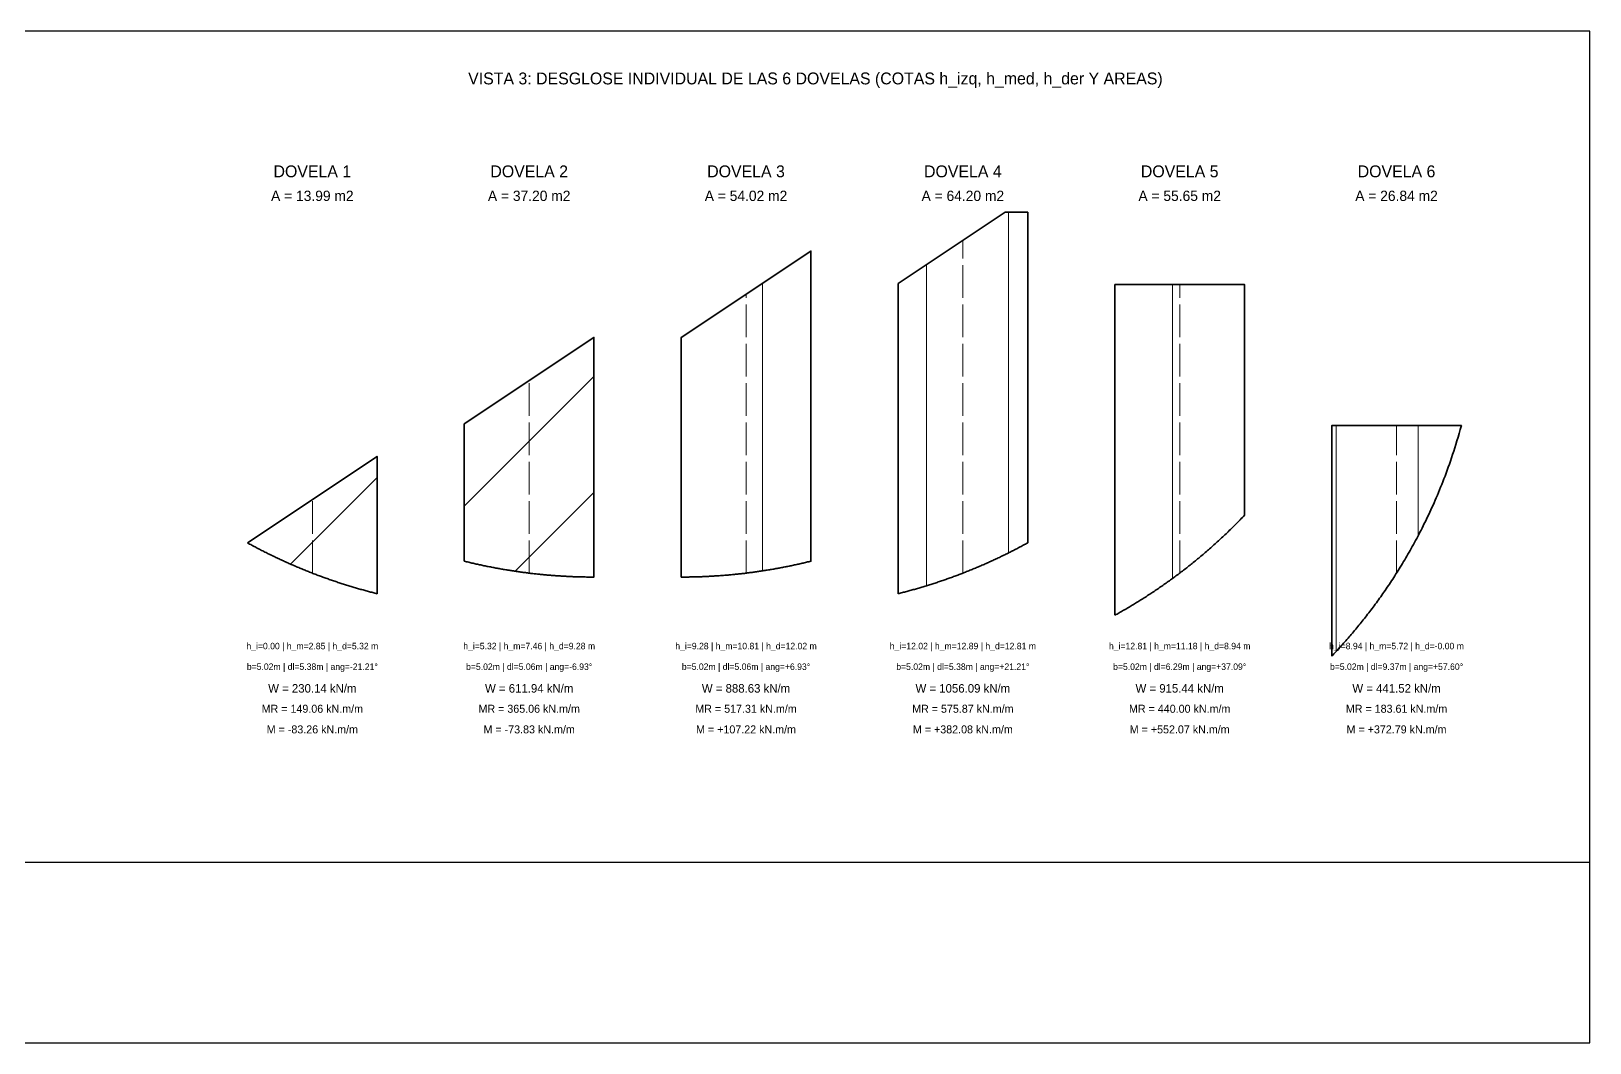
# Model space of a CAD drawing. Header units: metres. Extents: x -8 to 140, y -14 to 25.
# Drawn here: x 79.6 to 140, y -14.2 to 25 of the extents above; entities that cross this region are included whole.
import ezdxf
from ezdxf.enums import TextEntityAlignment as Align

# ---------------------------------------------------------------- set-up
doc = ezdxf.new("R2010")
doc.units = ezdxf.units.M
doc.linetypes.add('DASHDOT', pattern=[3.556, 2.54, -0.508, 0, -0.508])
doc.linetypes.add('DASHED', pattern=[1.524, 1.27, -0.254])
for name, color, linetype, lineweight in [('02_CIRCULO_FALLA', 1, 'Continuous', 40), ('03_DOVELAS_POLIGONOS', 3, 'Continuous', 35), ('04_HATCH_PASIVA', 4, 'Continuous', 15), ('05_HATCH_ACTIVA', 30, 'Continuous', 15), ('07_EJE_VERTICAL_O', 4, 'DASHDOT', 35), ('08_EJES_PROYECCION_A', 6, 'DASHED', 18), ('09_COTAS_GEOMETRICAS', 7, 'Continuous', 20), ('10_TEXTOS_AREAS', 2, 'Continuous', 25), ('11_TABLA_Y_MEMBRETE', 7, 'Continuous', 25)]:
    doc.layers.add(name, color=color, linetype=linetype, lineweight=lineweight)

msp = doc.modelspace()

# ---------------------------------------------------------------- hatches: boundary and pattern name
at = {"layer": '04_HATCH_PASIVA'}
h = msp.add_hatch(dxfattribs=at)
h.set_pattern_fill('ANSI31')
h.paths.add_polyline_path([(96.4, 4.463), (96.442, 4.453), (96.484, 4.442), (96.527, 4.432), (96.569, 4.422), (96.611, 4.412), (96.653, 4.402), (96.695, 4.392), (96.738, 4.382), (96.78, 4.373), (96.822, 4.363), (96.864, 4.353), (96.907, 4.344), (96.949, 4.335), (96.991, 4.325), (97.033, 4.316), (97.075, 4.307), (97.118, 4.298), (97.16, 4.289), (97.202, 4.281), (97.244, 4.272), (97.286, 4.263), (97.329, 4.255), (97.371, 4.246), (97.413, 4.238), (97.455, 4.23), (97.498, 4.222), (97.54, 4.213), (97.582, 4.205), (97.624, 4.198), (97.666, 4.19), (97.709, 4.182), (97.751, 4.174), (97.793, 4.167), (97.835, 4.16), (97.877, 4.152), (97.92, 4.145), (97.962, 4.138), (98.004, 4.131), (98.046, 4.124), (98.089, 4.117), (98.131, 4.11), (98.173, 4.103), (98.215, 4.097), (98.257, 4.09), (98.3, 4.084), (98.342, 4.077), (98.384, 4.071), (98.426, 4.065), (98.468, 4.059), (98.511, 4.053), (98.553, 4.047), (98.595, 4.041), (98.637, 4.035), (98.679, 4.03), (98.722, 4.024), (98.764, 4.019), (98.806, 4.013), (98.848, 4.008), (98.891, 4.003), (98.933, 3.997), (98.975, 3.992), (99.017, 3.987), (99.059, 3.983), (99.102, 3.978), (99.144, 3.973), (99.186, 3.968), (99.228, 3.964), (99.27, 3.96), (99.313, 3.955), (99.355, 3.951), (99.397, 3.947), (99.439, 3.943), (99.482, 3.939), (99.524, 3.935), (99.566, 3.931), (99.608, 3.927), (99.65, 3.924), (99.693, 3.92), (99.735, 3.916), (99.777, 3.913), (99.819, 3.91), (99.861, 3.907), (99.904, 3.903), (99.946, 3.9), (99.988, 3.897), (100.03, 3.895), (100.073, 3.892), (100.115, 3.889), (100.157, 3.886), (100.199, 3.884), (100.241, 3.881), (100.284, 3.879), (100.326, 3.877), (100.368, 3.875), (100.41, 3.873), (100.452, 3.871), (100.495, 3.869), (100.537, 3.867), (100.579, 3.865), (100.621, 3.863), (100.664, 3.862), (100.706, 3.86), (100.748, 3.859), (100.79, 3.858), (100.832, 3.856), (100.875, 3.855), (100.917, 3.854), (100.959, 3.853), (101.001, 3.852), (101.043, 3.851), (101.086, 3.851), (101.128, 3.85), (101.17, 3.849), (101.212, 3.849), (101.254, 3.849), (101.297, 3.848), (101.339, 3.848), (101.381, 3.848), (101.423, 3.848), (101.423, 13.131), (96.4, 9.783)])
h = msp.add_hatch(dxfattribs=at)
h.set_pattern_fill('ANSI31')
h.paths.add_polyline_path([(88, 5.174), (88.042, 5.151), (88.084, 5.127), (88.127, 5.105), (88.169, 5.082), (88.211, 5.059), (88.253, 5.036), (88.295, 5.014), (88.338, 4.992), (88.38, 4.969), (88.422, 4.947), (88.464, 4.925), (88.507, 4.904), (88.549, 4.882), (88.591, 4.86), (88.633, 4.839), (88.675, 4.817), (88.718, 4.796), (88.76, 4.775), (88.802, 4.754), (88.844, 4.733), (88.886, 4.712), (88.929, 4.692), (88.971, 4.671), (89.013, 4.651), (89.055, 4.631), (89.098, 4.61), (89.14, 4.59), (89.182, 4.57), (89.224, 4.551), (89.266, 4.531), (89.309, 4.511), (89.351, 4.492), (89.393, 4.473), (89.435, 4.453), (89.477, 4.434), (89.52, 4.415), (89.562, 4.396), (89.604, 4.377), (89.646, 4.359), (89.689, 4.34), (89.731, 4.322), (89.773, 4.303), (89.815, 4.285), (89.857, 4.267), (89.9, 4.249), (89.942, 4.231), (89.984, 4.213), (90.026, 4.196), (90.068, 4.178), (90.111, 4.161), (90.153, 4.143), (90.195, 4.126), (90.237, 4.109), (90.279, 4.092), (90.322, 4.075), (90.364, 4.058), (90.406, 4.041), (90.448, 4.025), (90.491, 4.008), (90.533, 3.992), (90.575, 3.976), (90.617, 3.959), (90.659, 3.943), (90.702, 3.927), (90.744, 3.911), (90.786, 3.896), (90.828, 3.88), (90.87, 3.864), (90.913, 3.849), (90.955, 3.834), (90.997, 3.818), (91.039, 3.803), (91.082, 3.788), (91.124, 3.773), (91.166, 3.758), (91.208, 3.744), (91.25, 3.729), (91.293, 3.714), (91.335, 3.7), (91.377, 3.686), (91.419, 3.671), (91.461, 3.657), (91.504, 3.643), (91.546, 3.629), (91.588, 3.616), (91.63, 3.602), (91.673, 3.588), (91.715, 3.575), (91.757, 3.561), (91.799, 3.548), (91.841, 3.535), (91.884, 3.522), (91.926, 3.508), (91.968, 3.496), (92.01, 3.483), (92.052, 3.47), (92.095, 3.457), (92.137, 3.445), (92.179, 3.432), (92.221, 3.42), (92.264, 3.408), (92.306, 3.395), (92.348, 3.383), (92.39, 3.371), (92.432, 3.36), (92.475, 3.348), (92.517, 3.336), (92.559, 3.325), (92.601, 3.313), (92.643, 3.302), (92.686, 3.29), (92.728, 3.279), (92.77, 3.268), (92.812, 3.257), (92.854, 3.246), (92.897, 3.235), (92.939, 3.225), (92.981, 3.214), (93.023, 3.203), (93.023, 8.523), (88, 5.174)])
at = {"layer": '05_HATCH_ACTIVA'}
h = msp.add_hatch(dxfattribs=at)
h.set_pattern_fill('ANSI31', angle=45)
h.paths.add_polyline_path([(113.2, 3.203), (113.242, 3.214), (113.284, 3.225), (113.327, 3.235), (113.369, 3.246), (113.411, 3.257), (113.453, 3.268), (113.495, 3.279), (113.538, 3.29), (113.58, 3.302), (113.622, 3.313), (113.664, 3.325), (113.707, 3.336), (113.749, 3.348), (113.791, 3.36), (113.833, 3.371), (113.875, 3.383), (113.918, 3.395), (113.96, 3.408), (114.002, 3.42), (114.044, 3.432), (114.086, 3.445), (114.129, 3.457), (114.171, 3.47), (114.213, 3.483), (114.255, 3.496), (114.298, 3.508), (114.34, 3.522), (114.382, 3.535), (114.424, 3.548), (114.466, 3.561), (114.509, 3.575), (114.551, 3.588), (114.593, 3.602), (114.635, 3.616), (114.677, 3.629), (114.72, 3.643), (114.762, 3.657), (114.804, 3.671), (114.846, 3.686), (114.889, 3.7), (114.931, 3.714), (114.973, 3.729), (115.015, 3.744), (115.057, 3.758), (115.1, 3.773), (115.142, 3.788), (115.184, 3.803), (115.226, 3.818), (115.268, 3.834), (115.311, 3.849), (115.353, 3.864), (115.395, 3.88), (115.437, 3.896), (115.479, 3.911), (115.522, 3.927), (115.564, 3.943), (115.606, 3.959), (115.648, 3.976), (115.691, 3.992), (115.733, 4.008), (115.775, 4.025), (115.817, 4.041), (115.859, 4.058), (115.902, 4.075), (115.944, 4.092), (115.986, 4.109), (116.028, 4.126), (116.07, 4.143), (116.113, 4.161), (116.155, 4.178), (116.197, 4.196), (116.239, 4.213), (116.282, 4.231), (116.324, 4.249), (116.366, 4.267), (116.408, 4.285), (116.45, 4.303), (116.493, 4.322), (116.535, 4.34), (116.577, 4.359), (116.619, 4.377), (116.661, 4.396), (116.704, 4.415), (116.746, 4.434), (116.788, 4.453), (116.83, 4.473), (116.873, 4.492), (116.915, 4.511), (116.957, 4.531), (116.999, 4.551), (117.041, 4.57), (117.084, 4.59), (117.126, 4.61), (117.168, 4.631), (117.21, 4.651), (117.252, 4.671), (117.295, 4.692), (117.337, 4.712), (117.379, 4.733), (117.421, 4.754), (117.464, 4.775), (117.506, 4.796), (117.548, 4.817), (117.59, 4.839), (117.632, 4.86), (117.675, 4.882), (117.717, 4.904), (117.759, 4.925), (117.801, 4.947), (117.843, 4.969), (117.886, 4.992), (117.928, 5.014), (117.97, 5.036), (118.012, 5.059), (118.054, 5.082), (118.097, 5.105), (118.139, 5.127), (118.181, 5.151), (118.223, 5.174), (118.223, 17.984), (117.345, 17.984), (113.2, 15.22)])
h = msp.add_hatch(dxfattribs=at)
h.set_pattern_fill('ANSI31', angle=45)
h.paths.add_polyline_path([(104.8, 3.848), (104.842, 3.848), (104.884, 3.848), (104.927, 3.848), (104.969, 3.849), (105.011, 3.849), (105.053, 3.849), (105.095, 3.85), (105.138, 3.851), (105.18, 3.851), (105.222, 3.852), (105.264, 3.853), (105.307, 3.854), (105.349, 3.855), (105.391, 3.856), (105.433, 3.858), (105.475, 3.859), (105.518, 3.86), (105.56, 3.862), (105.602, 3.863), (105.644, 3.865), (105.686, 3.867), (105.729, 3.869), (105.771, 3.871), (105.813, 3.873), (105.855, 3.875), (105.898, 3.877), (105.94, 3.879), (105.982, 3.881), (106.024, 3.884), (106.066, 3.886), (106.109, 3.889), (106.151, 3.892), (106.193, 3.895), (106.235, 3.897), (106.277, 3.9), (106.32, 3.903), (106.362, 3.907), (106.404, 3.91), (106.446, 3.913), (106.489, 3.916), (106.531, 3.92), (106.573, 3.924), (106.615, 3.927), (106.657, 3.931), (106.7, 3.935), (106.742, 3.939), (106.784, 3.943), (106.826, 3.947), (106.868, 3.951), (106.911, 3.955), (106.953, 3.96), (106.995, 3.964), (107.037, 3.968), (107.079, 3.973), (107.122, 3.978), (107.164, 3.983), (107.206, 3.987), (107.248, 3.992), (107.291, 3.997), (107.333, 4.003), (107.375, 4.008), (107.417, 4.013), (107.459, 4.019), (107.502, 4.024), (107.544, 4.03), (107.586, 4.035), (107.628, 4.041), (107.67, 4.047), (107.713, 4.053), (107.755, 4.059), (107.797, 4.065), (107.839, 4.071), (107.882, 4.077), (107.924, 4.084), (107.966, 4.09), (108.008, 4.097), (108.05, 4.103), (108.093, 4.11), (108.135, 4.117), (108.177, 4.124), (108.219, 4.131), (108.261, 4.138), (108.304, 4.145), (108.346, 4.152), (108.388, 4.16), (108.43, 4.167), (108.473, 4.174), (108.515, 4.182), (108.557, 4.19), (108.599, 4.198), (108.641, 4.205), (108.684, 4.213), (108.726, 4.222), (108.768, 4.23), (108.81, 4.238), (108.852, 4.246), (108.895, 4.255), (108.937, 4.263), (108.979, 4.272), (109.021, 4.281), (109.064, 4.289), (109.106, 4.298), (109.148, 4.307), (109.19, 4.316), (109.232, 4.325), (109.275, 4.335), (109.317, 4.344), (109.359, 4.353), (109.401, 4.363), (109.443, 4.373), (109.486, 4.382), (109.528, 4.392), (109.57, 4.402), (109.612, 4.412), (109.654, 4.422), (109.697, 4.432), (109.739, 4.442), (109.781, 4.453), (109.823, 4.463), (109.823, 16.48), (104.8, 13.131)])
h = msp.add_hatch(dxfattribs=at)
h.set_pattern_fill('ANSI31', angle=45)
h.paths.add_polyline_path([(121.6, 2.369), (121.642, 2.393), (121.684, 2.416), (121.727, 2.44), (121.769, 2.463), (121.811, 2.487), (121.853, 2.511), (121.895, 2.535), (121.938, 2.56), (121.98, 2.584), (122.022, 2.608), (122.064, 2.633), (122.107, 2.658), (122.149, 2.683), (122.191, 2.708), (122.233, 2.733), (122.275, 2.758), (122.318, 2.784), (122.36, 2.809), (122.402, 2.835), (122.444, 2.861), (122.486, 2.887), (122.529, 2.913), (122.571, 2.939), (122.613, 2.966), (122.655, 2.992), (122.698, 3.019), (122.74, 3.046), (122.782, 3.073), (122.824, 3.1), (122.866, 3.127), (122.909, 3.155), (122.951, 3.182), (122.993, 3.21), (123.035, 3.238), (123.077, 3.266), (123.12, 3.294), (123.162, 3.322), (123.204, 3.351), (123.246, 3.379), (123.289, 3.408), (123.331, 3.437), (123.373, 3.466), (123.415, 3.495), (123.457, 3.525), (123.5, 3.554), (123.542, 3.584), (123.584, 3.614), (123.626, 3.644), (123.668, 3.674), (123.711, 3.704), (123.753, 3.734), (123.795, 3.765), (123.837, 3.796), (123.879, 3.827), (123.922, 3.858), (123.964, 3.889), (124.006, 3.921), (124.048, 3.952), (124.091, 3.984), (124.133, 4.016), (124.175, 4.048), (124.217, 4.08), (124.259, 4.113), (124.302, 4.145), (124.344, 4.178), (124.386, 4.211), (124.428, 4.244), (124.47, 4.278), (124.513, 4.311), (124.555, 4.345), (124.597, 4.379), (124.639, 4.413), (124.682, 4.447), (124.724, 4.482), (124.766, 4.516), (124.808, 4.551), (124.85, 4.586), (124.893, 4.621), (124.935, 4.656), (124.977, 4.692), (125.019, 4.728), (125.061, 4.764), (125.104, 4.8), (125.146, 4.836), (125.188, 4.873), (125.23, 4.909), (125.273, 4.946), (125.315, 4.983), (125.357, 5.021), (125.399, 5.058), (125.441, 5.096), (125.484, 5.134), (125.526, 5.172), (125.568, 5.21), (125.61, 5.249), (125.652, 5.288), (125.695, 5.327), (125.737, 5.366), (125.779, 5.405), (125.821, 5.445), (125.864, 5.485), (125.906, 5.525), (125.948, 5.565), (125.99, 5.606), (126.032, 5.646), (126.075, 5.687), (126.117, 5.729), (126.159, 5.77), (126.201, 5.812), (126.243, 5.854), (126.286, 5.896), (126.328, 5.938), (126.37, 5.981), (126.412, 6.024), (126.454, 6.067), (126.497, 6.111), (126.539, 6.154), (126.581, 6.198), (126.623, 6.243), (126.623, 15.179), (121.6, 15.179)])
h = msp.add_hatch(dxfattribs=at)
h.set_pattern_fill('ANSI31', angle=45)
h.paths.add_polyline_path([(130, 0.782), (130.042, 0.826), (130.084, 0.871), (130.127, 0.916), (130.169, 0.961), (130.211, 1.007), (130.253, 1.053), (130.295, 1.099), (130.338, 1.145), (130.38, 1.192), (130.422, 1.239), (130.464, 1.286), (130.507, 1.333), (130.549, 1.381), (130.591, 1.429), (130.633, 1.478), (130.675, 1.526), (130.718, 1.575), (130.76, 1.625), (130.802, 1.674), (130.844, 1.724), (130.886, 1.774), (130.929, 1.825), (130.971, 1.876), (131.013, 1.927), (131.055, 1.979), (131.098, 2.031), (131.14, 2.083), (131.182, 2.136), (131.224, 2.189), (131.266, 2.242), (131.309, 2.296), (131.351, 2.35), (131.393, 2.404), (131.435, 2.459), (131.477, 2.514), (131.52, 2.569), (131.562, 2.625), (131.604, 2.682), (131.646, 2.738), (131.689, 2.796), (131.731, 2.853), (131.773, 2.911), (131.815, 2.97), (131.857, 3.028), (131.9, 3.088), (131.942, 3.147), (131.984, 3.207), (132.026, 3.268), (132.068, 3.329), (132.111, 3.391), (132.153, 3.453), (132.195, 3.515), (132.237, 3.578), (132.279, 3.642), (132.322, 3.706), (132.364, 3.77), (132.406, 3.835), (132.448, 3.901), (132.491, 3.967), (132.533, 4.033), (132.575, 4.101), (132.617, 4.168), (132.659, 4.237), (132.702, 4.306), (132.744, 4.375), (132.786, 4.446), (132.828, 4.516), (132.87, 4.588), (132.913, 4.66), (132.955, 4.733), (132.997, 4.806), (133.039, 4.881), (133.082, 4.956), (133.124, 5.031), (133.166, 5.108), (133.208, 5.185), (133.25, 5.263), (133.293, 5.342), (133.335, 5.421), (133.377, 5.502), (133.419, 5.583), (133.461, 5.665), (133.504, 5.748), (133.546, 5.832), (133.588, 5.917), (133.63, 6.003), (133.673, 6.09), (133.715, 6.178), (133.757, 6.267), (133.799, 6.357), (133.841, 6.449), (133.884, 6.541), (133.926, 6.635), (133.968, 6.73), (134.01, 6.826), (134.052, 6.924), (134.095, 7.023), (134.137, 7.123), (134.179, 7.225), (134.221, 7.329), (134.264, 7.434), (134.306, 7.541), (134.348, 7.65), (134.39, 7.76), (134.432, 7.872), (134.475, 7.987), (134.517, 8.103), (134.559, 8.222), (134.601, 8.343), (134.643, 8.467), (134.686, 8.593), (134.728, 8.722), (134.77, 8.854), (134.812, 8.989), (134.854, 9.127), (134.897, 9.269), (134.939, 9.415), (134.981, 9.564), (135.023, 9.719), (135.023, 9.719), (130, 9.719)])

# ---------------------------------------------------------------- linework, layer by layer
at = {"layer": '03_DOVELAS_POLIGONOS'}
for points in [[(113.2, 3.203), (113.242, 3.214), (113.284, 3.225), (113.327, 3.235), (113.369, 3.246), (113.411, 3.257), (113.453, 3.268), (113.495, 3.279), (113.538, 3.29), (113.58, 3.302), (113.622, 3.313), (113.664, 3.325), (113.707, 3.336), (113.749, 3.348), (113.791, 3.36), (113.833, 3.371), (113.875, 3.383), (113.918, 3.395), (113.96, 3.408), (114.002, 3.42), (114.044, 3.432), (114.086, 3.445), (114.129, 3.457), (114.171, 3.47), (114.213, 3.483), (114.255, 3.496), (114.298, 3.508), (114.34, 3.522), (114.382, 3.535), (114.424, 3.548), (114.466, 3.561), (114.509, 3.575), (114.551, 3.588), (114.593, 3.602), (114.635, 3.616), (114.677, 3.629), (114.72, 3.643), (114.762, 3.657), (114.804, 3.671), (114.846, 3.686), (114.889, 3.7), (114.931, 3.714), (114.973, 3.729), (115.015, 3.744), (115.057, 3.758), (115.1, 3.773), (115.142, 3.788), (115.184, 3.803), (115.226, 3.818), (115.268, 3.834), (115.311, 3.849), (115.353, 3.864), (115.395, 3.88), (115.437, 3.896), (115.479, 3.911), (115.522, 3.927), (115.564, 3.943), (115.606, 3.959), (115.648, 3.976), (115.691, 3.992), (115.733, 4.008), (115.775, 4.025), (115.817, 4.041), (115.859, 4.058), (115.902, 4.075), (115.944, 4.092), (115.986, 4.109), (116.028, 4.126), (116.07, 4.143), (116.113, 4.161), (116.155, 4.178), (116.197, 4.196), (116.239, 4.213), (116.282, 4.231), (116.324, 4.249), (116.366, 4.267), (116.408, 4.285), (116.45, 4.303), (116.493, 4.322), (116.535, 4.34), (116.577, 4.359), (116.619, 4.377), (116.661, 4.396), (116.704, 4.415), (116.746, 4.434), (116.788, 4.453), (116.83, 4.473), (116.873, 4.492), (116.915, 4.511), (116.957, 4.531), (116.999, 4.551), (117.041, 4.57), (117.084, 4.59), (117.126, 4.61), (117.168, 4.631), (117.21, 4.651), (117.252, 4.671), (117.295, 4.692), (117.337, 4.712), (117.379, 4.733), (117.421, 4.754), (117.464, 4.775), (117.506, 4.796), (117.548, 4.817), (117.59, 4.839), (117.632, 4.86), (117.675, 4.882), (117.717, 4.904), (117.759, 4.925), (117.801, 4.947), (117.843, 4.969), (117.886, 4.992), (117.928, 5.014), (117.97, 5.036), (118.012, 5.059), (118.054, 5.082), (118.097, 5.105), (118.139, 5.127), (118.181, 5.151), (118.223, 5.174), (118.223, 17.984), (117.345, 17.984), (113.2, 15.22)], [(104.8, 3.848), (104.842, 3.848), (104.884, 3.848), (104.927, 3.848), (104.969, 3.849), (105.011, 3.849), (105.053, 3.849), (105.095, 3.85), (105.138, 3.851), (105.18, 3.851), (105.222, 3.852), (105.264, 3.853), (105.307, 3.854), (105.349, 3.855), (105.391, 3.856), (105.433, 3.858), (105.475, 3.859), (105.518, 3.86), (105.56, 3.862), (105.602, 3.863), (105.644, 3.865), (105.686, 3.867), (105.729, 3.869), (105.771, 3.871), (105.813, 3.873), (105.855, 3.875), (105.898, 3.877), (105.94, 3.879), (105.982, 3.881), (106.024, 3.884), (106.066, 3.886), (106.109, 3.889), (106.151, 3.892), (106.193, 3.895), (106.235, 3.897), (106.277, 3.9), (106.32, 3.903), (106.362, 3.907), (106.404, 3.91), (106.446, 3.913), (106.489, 3.916), (106.531, 3.92), (106.573, 3.924), (106.615, 3.927), (106.657, 3.931), (106.7, 3.935), (106.742, 3.939), (106.784, 3.943), (106.826, 3.947), (106.868, 3.951), (106.911, 3.955), (106.953, 3.96), (106.995, 3.964), (107.037, 3.968), (107.079, 3.973), (107.122, 3.978), (107.164, 3.983), (107.206, 3.987), (107.248, 3.992), (107.291, 3.997), (107.333, 4.003), (107.375, 4.008), (107.417, 4.013), (107.459, 4.019), (107.502, 4.024), (107.544, 4.03), (107.586, 4.035), (107.628, 4.041), (107.67, 4.047), (107.713, 4.053), (107.755, 4.059), (107.797, 4.065), (107.839, 4.071), (107.882, 4.077), (107.924, 4.084), (107.966, 4.09), (108.008, 4.097), (108.05, 4.103), (108.093, 4.11), (108.135, 4.117), (108.177, 4.124), (108.219, 4.131), (108.261, 4.138), (108.304, 4.145), (108.346, 4.152), (108.388, 4.16), (108.43, 4.167), (108.473, 4.174), (108.515, 4.182), (108.557, 4.19), (108.599, 4.198), (108.641, 4.205), (108.684, 4.213), (108.726, 4.222), (108.768, 4.23), (108.81, 4.238), (108.852, 4.246), (108.895, 4.255), (108.937, 4.263), (108.979, 4.272), (109.021, 4.281), (109.064, 4.289), (109.106, 4.298), (109.148, 4.307), (109.19, 4.316), (109.232, 4.325), (109.275, 4.335), (109.317, 4.344), (109.359, 4.353), (109.401, 4.363), (109.443, 4.373), (109.486, 4.382), (109.528, 4.392), (109.57, 4.402), (109.612, 4.412), (109.654, 4.422), (109.697, 4.432), (109.739, 4.442), (109.781, 4.453), (109.823, 4.463), (109.823, 16.48), (104.8, 13.131)], [(121.6, 2.369), (121.642, 2.393), (121.684, 2.416), (121.727, 2.44), (121.769, 2.463), (121.811, 2.487), (121.853, 2.511), (121.895, 2.535), (121.938, 2.56), (121.98, 2.584), (122.022, 2.608), (122.064, 2.633), (122.107, 2.658), (122.149, 2.683), (122.191, 2.708), (122.233, 2.733), (122.275, 2.758), (122.318, 2.784), (122.36, 2.809), (122.402, 2.835), (122.444, 2.861), (122.486, 2.887), (122.529, 2.913), (122.571, 2.939), (122.613, 2.966), (122.655, 2.992), (122.698, 3.019), (122.74, 3.046), (122.782, 3.073), (122.824, 3.1), (122.866, 3.127), (122.909, 3.155), (122.951, 3.182), (122.993, 3.21), (123.035, 3.238), (123.077, 3.266), (123.12, 3.294), (123.162, 3.322), (123.204, 3.351), (123.246, 3.379), (123.289, 3.408), (123.331, 3.437), (123.373, 3.466), (123.415, 3.495), (123.457, 3.525), (123.5, 3.554), (123.542, 3.584), (123.584, 3.614), (123.626, 3.644), (123.668, 3.674), (123.711, 3.704), (123.753, 3.734), (123.795, 3.765), (123.837, 3.796), (123.879, 3.827), (123.922, 3.858), (123.964, 3.889), (124.006, 3.921), (124.048, 3.952), (124.091, 3.984), (124.133, 4.016), (124.175, 4.048), (124.217, 4.08), (124.259, 4.113), (124.302, 4.145), (124.344, 4.178), (124.386, 4.211), (124.428, 4.244), (124.47, 4.278), (124.513, 4.311), (124.555, 4.345), (124.597, 4.379), (124.639, 4.413), (124.682, 4.447), (124.724, 4.482), (124.766, 4.516), (124.808, 4.551), (124.85, 4.586), (124.893, 4.621), (124.935, 4.656), (124.977, 4.692), (125.019, 4.728), (125.061, 4.764), (125.104, 4.8), (125.146, 4.836), (125.188, 4.873), (125.23, 4.909), (125.273, 4.946), (125.315, 4.983), (125.357, 5.021), (125.399, 5.058), (125.441, 5.096), (125.484, 5.134), (125.526, 5.172), (125.568, 5.21), (125.61, 5.249), (125.652, 5.288), (125.695, 5.327), (125.737, 5.366), (125.779, 5.405), (125.821, 5.445), (125.864, 5.485), (125.906, 5.525), (125.948, 5.565), (125.99, 5.606), (126.032, 5.646), (126.075, 5.687), (126.117, 5.729), (126.159, 5.77), (126.201, 5.812), (126.243, 5.854), (126.286, 5.896), (126.328, 5.938), (126.37, 5.981), (126.412, 6.024), (126.454, 6.067), (126.497, 6.111), (126.539, 6.154), (126.581, 6.198), (126.623, 6.243), (126.623, 15.179), (121.6, 15.179)], [(96.4, 4.463), (96.442, 4.453), (96.484, 4.442), (96.527, 4.432), (96.569, 4.422), (96.611, 4.412), (96.653, 4.402), (96.695, 4.392), (96.738, 4.382), (96.78, 4.373), (96.822, 4.363), (96.864, 4.353), (96.907, 4.344), (96.949, 4.335), (96.991, 4.325), (97.033, 4.316), (97.075, 4.307), (97.118, 4.298), (97.16, 4.289), (97.202, 4.281), (97.244, 4.272), (97.286, 4.263), (97.329, 4.255), (97.371, 4.246), (97.413, 4.238), (97.455, 4.23), (97.498, 4.222), (97.54, 4.213), (97.582, 4.205), (97.624, 4.198), (97.666, 4.19), (97.709, 4.182), (97.751, 4.174), (97.793, 4.167), (97.835, 4.16), (97.877, 4.152), (97.92, 4.145), (97.962, 4.138), (98.004, 4.131), (98.046, 4.124), (98.089, 4.117), (98.131, 4.11), (98.173, 4.103), (98.215, 4.097), (98.257, 4.09), (98.3, 4.084), (98.342, 4.077), (98.384, 4.071), (98.426, 4.065), (98.468, 4.059), (98.511, 4.053), (98.553, 4.047), (98.595, 4.041), (98.637, 4.035), (98.679, 4.03), (98.722, 4.024), (98.764, 4.019), (98.806, 4.013), (98.848, 4.008), (98.891, 4.003), (98.933, 3.997), (98.975, 3.992), (99.017, 3.987), (99.059, 3.983), (99.102, 3.978), (99.144, 3.973), (99.186, 3.968), (99.228, 3.964), (99.27, 3.96), (99.313, 3.955), (99.355, 3.951), (99.397, 3.947), (99.439, 3.943), (99.482, 3.939), (99.524, 3.935), (99.566, 3.931), (99.608, 3.927), (99.65, 3.924), (99.693, 3.92), (99.735, 3.916), (99.777, 3.913), (99.819, 3.91), (99.861, 3.907), (99.904, 3.903), (99.946, 3.9), (99.988, 3.897), (100.03, 3.895), (100.073, 3.892), (100.115, 3.889), (100.157, 3.886), (100.199, 3.884), (100.241, 3.881), (100.284, 3.879), (100.326, 3.877), (100.368, 3.875), (100.41, 3.873), (100.452, 3.871), (100.495, 3.869), (100.537, 3.867), (100.579, 3.865), (100.621, 3.863), (100.664, 3.862), (100.706, 3.86), (100.748, 3.859), (100.79, 3.858), (100.832, 3.856), (100.875, 3.855), (100.917, 3.854), (100.959, 3.853), (101.001, 3.852), (101.043, 3.851), (101.086, 3.851), (101.128, 3.85), (101.17, 3.849), (101.212, 3.849), (101.254, 3.849), (101.297, 3.848), (101.339, 3.848), (101.381, 3.848), (101.423, 3.848), (101.423, 13.131), (96.4, 9.783)], [(130, 0.782), (130.042, 0.826), (130.084, 0.871), (130.127, 0.916), (130.169, 0.961), (130.211, 1.007), (130.253, 1.053), (130.295, 1.099), (130.338, 1.145), (130.38, 1.192), (130.422, 1.239), (130.464, 1.286), (130.507, 1.333), (130.549, 1.381), (130.591, 1.429), (130.633, 1.478), (130.675, 1.526), (130.718, 1.575), (130.76, 1.625), (130.802, 1.674), (130.844, 1.724), (130.886, 1.774), (130.929, 1.825), (130.971, 1.876), (131.013, 1.927), (131.055, 1.979), (131.098, 2.031), (131.14, 2.083), (131.182, 2.136), (131.224, 2.189), (131.266, 2.242), (131.309, 2.296), (131.351, 2.35), (131.393, 2.404), (131.435, 2.459), (131.477, 2.514), (131.52, 2.569), (131.562, 2.625), (131.604, 2.682), (131.646, 2.738), (131.689, 2.796), (131.731, 2.853), (131.773, 2.911), (131.815, 2.97), (131.857, 3.028), (131.9, 3.088), (131.942, 3.147), (131.984, 3.207), (132.026, 3.268), (132.068, 3.329), (132.111, 3.391), (132.153, 3.453), (132.195, 3.515), (132.237, 3.578), (132.279, 3.642), (132.322, 3.706), (132.364, 3.77), (132.406, 3.835), (132.448, 3.901), (132.491, 3.967), (132.533, 4.033), (132.575, 4.101), (132.617, 4.168), (132.659, 4.237), (132.702, 4.306), (132.744, 4.375), (132.786, 4.446), (132.828, 4.516), (132.87, 4.588), (132.913, 4.66), (132.955, 4.733), (132.997, 4.806), (133.039, 4.881), (133.082, 4.956), (133.124, 5.031), (133.166, 5.108), (133.208, 5.185), (133.25, 5.263), (133.293, 5.342), (133.335, 5.421), (133.377, 5.502), (133.419, 5.583), (133.461, 5.665), (133.504, 5.748), (133.546, 5.832), (133.588, 5.917), (133.63, 6.003), (133.673, 6.09), (133.715, 6.178), (133.757, 6.267), (133.799, 6.357), (133.841, 6.449), (133.884, 6.541), (133.926, 6.635), (133.968, 6.73), (134.01, 6.826), (134.052, 6.924), (134.095, 7.023), (134.137, 7.123), (134.179, 7.225), (134.221, 7.329), (134.264, 7.434), (134.306, 7.541), (134.348, 7.65), (134.39, 7.76), (134.432, 7.872), (134.475, 7.987), (134.517, 8.103), (134.559, 8.222), (134.601, 8.343), (134.643, 8.467), (134.686, 8.593), (134.728, 8.722), (134.77, 8.854), (134.812, 8.989), (134.854, 9.127), (134.897, 9.269), (134.939, 9.415), (134.981, 9.564), (135.023, 9.719), (135.023, 9.719), (130, 9.719)], [(88, 5.174), (88.042, 5.151), (88.084, 5.127), (88.127, 5.105), (88.169, 5.082), (88.211, 5.059), (88.253, 5.036), (88.295, 5.014), (88.338, 4.992), (88.38, 4.969), (88.422, 4.947), (88.464, 4.925), (88.507, 4.904), (88.549, 4.882), (88.591, 4.86), (88.633, 4.839), (88.675, 4.817), (88.718, 4.796), (88.76, 4.775), (88.802, 4.754), (88.844, 4.733), (88.886, 4.712), (88.929, 4.692), (88.971, 4.671), (89.013, 4.651), (89.055, 4.631), (89.098, 4.61), (89.14, 4.59), (89.182, 4.57), (89.224, 4.551), (89.266, 4.531), (89.309, 4.511), (89.351, 4.492), (89.393, 4.473), (89.435, 4.453), (89.477, 4.434), (89.52, 4.415), (89.562, 4.396), (89.604, 4.377), (89.646, 4.359), (89.689, 4.34), (89.731, 4.322), (89.773, 4.303), (89.815, 4.285), (89.857, 4.267), (89.9, 4.249), (89.942, 4.231), (89.984, 4.213), (90.026, 4.196), (90.068, 4.178), (90.111, 4.161), (90.153, 4.143), (90.195, 4.126), (90.237, 4.109), (90.279, 4.092), (90.322, 4.075), (90.364, 4.058), (90.406, 4.041), (90.448, 4.025), (90.491, 4.008), (90.533, 3.992), (90.575, 3.976), (90.617, 3.959), (90.659, 3.943), (90.702, 3.927), (90.744, 3.911), (90.786, 3.896), (90.828, 3.88), (90.87, 3.864), (90.913, 3.849), (90.955, 3.834), (90.997, 3.818), (91.039, 3.803), (91.082, 3.788), (91.124, 3.773), (91.166, 3.758), (91.208, 3.744), (91.25, 3.729), (91.293, 3.714), (91.335, 3.7), (91.377, 3.686), (91.419, 3.671), (91.461, 3.657), (91.504, 3.643), (91.546, 3.629), (91.588, 3.616), (91.63, 3.602), (91.673, 3.588), (91.715, 3.575), (91.757, 3.561), (91.799, 3.548), (91.841, 3.535), (91.884, 3.522), (91.926, 3.508), (91.968, 3.496), (92.01, 3.483), (92.052, 3.47), (92.095, 3.457), (92.137, 3.445), (92.179, 3.432), (92.221, 3.42), (92.264, 3.408), (92.306, 3.395), (92.348, 3.383), (92.39, 3.371), (92.432, 3.36), (92.475, 3.348), (92.517, 3.336), (92.559, 3.325), (92.601, 3.313), (92.643, 3.302), (92.686, 3.29), (92.728, 3.279), (92.77, 3.268), (92.812, 3.257), (92.854, 3.246), (92.897, 3.235), (92.939, 3.225), (92.981, 3.214), (93.023, 3.203), (93.023, 8.523), (88, 5.174)]]:
    msp.add_lwpolyline(points, close=True, dxfattribs=at)
at = {"layer": '08_EJES_PROYECCION_A'}
for p, q in [((115.712, 4), (115.712, 16.89)), ((124.112, 4), (124.112, 15.18)), ((107.312, 4), (107.312, 14.81)), ((98.912, 4), (98.912, 11.46)), ((132.512, 4), (132.512, 9.72)), ((90.512, 4), (90.512, 6.85))]:
    msp.add_line(p, q, dxfattribs=at)
at = {"layer": '11_TABLA_Y_MEMBRETE'}
msp.add_line((-8, -7.2), (140, -7.2), dxfattribs=at)
msp.add_lwpolyline([(-8, -14.2), (140, -14.2), (140, 25), (-8, 25)], close=True, dxfattribs=at)

# ---------------------------------------------------------------- texts
at = {"layer": '02_CIRCULO_FALLA'}
for s, p in [('W = 230.14 kN/m', (90.512, -0.3)), ('W = 611.94 kN/m', (98.912, -0.3)), ('W = 888.63 kN/m', (107.312, -0.3)), ('W = 1056.09 kN/m', (115.712, -0.3)), ('W = 915.44 kN/m', (124.112, -0.3)), ('W = 441.52 kN/m', (132.512, -0.3))]:
    msp.add_text(s, height=0.33, dxfattribs=at).set_placement(p, align=Align.TOP_CENTER)
at = {"layer": '03_DOVELAS_POLIGONOS'}
for s, p in [('A = 13.99 m2', (90.512, 18.3)), ('A = 37.20 m2', (98.912, 18.3)), ('A = 54.02 m2', (107.312, 18.3)), ('A = 64.20 m2', (115.712, 18.3)), ('A = 55.65 m2', (124.112, 18.3)), ('A = 26.84 m2', (132.512, 18.3))]:
    msp.add_text(s, height=0.4, dxfattribs=at).set_placement(p, align=Align.BOTTOM_CENTER)
for s, p in [('MR = 149.06 kN.m/m', (90.512, -1.1)), ('MR = 365.06 kN.m/m', (98.912, -1.1)), ('MR = 517.31 kN.m/m', (107.312, -1.1)), ('MR = 575.87 kN.m/m', (115.712, -1.1)), ('MR = 440.00 kN.m/m', (124.112, -1.1)), ('MR = 183.61 kN.m/m', (132.512, -1.1))]:
    msp.add_text(s, height=0.31, dxfattribs=at).set_placement(p, align=Align.TOP_CENTER)
at = {"layer": '07_EJE_VERTICAL_O'}
for s, p in [('b=5.02m | dl=5.38m | ang=-21.21°', (90.512, 0.5)), ('b=5.02m | dl=5.06m | ang=-6.93°', (98.912, 0.5)), ('b=5.02m | dl=5.06m | ang=+6.93°', (107.312, 0.5)), ('b=5.02m | dl=5.38m | ang=+21.21°', (115.712, 0.5)), ('b=5.02m | dl=6.29m | ang=+37.09°', (124.112, 0.5)), ('b=5.02m | dl=9.37m | ang=+57.60°', (132.512, 0.5))]:
    msp.add_text(s, height=0.25, dxfattribs=at).set_placement(p, align=Align.TOP_CENTER)
at = {"layer": '09_COTAS_GEOMETRICAS'}
for s, p in [('h_i=0.00 | h_m=2.85 | h_d=5.32 m', (90.512, 1.3)), ('h_i=5.32 | h_m=7.46 | h_d=9.28 m', (98.912, 1.3)), ('h_i=9.28 | h_m=10.81 | h_d=12.02 m', (107.312, 1.3)), ('h_i=12.02 | h_m=12.89 | h_d=12.81 m', (115.712, 1.3)), ('h_i=12.81 | h_m=11.18 | h_d=8.94 m', (124.112, 1.3)), ('h_i=8.94 | h_m=5.72 | h_d=-0.00 m', (132.512, 1.3))]:
    msp.add_text(s, height=0.25, dxfattribs=at).set_placement(p, align=Align.TOP_CENTER)
at = {"layer": '10_TEXTOS_AREAS'}
for s, p in [('VISTA 3: DESGLOSE INDIVIDUAL DE LAS 6 DOVELAS (COTAS h_izq, h_med, h_der Y AREAS)', (110, 22.8)), ('DOVELA 1', (90.512, 19.2)), ('DOVELA 2', (98.912, 19.2)), ('DOVELA 3', (107.312, 19.2)), ('DOVELA 4', (115.712, 19.2)), ('DOVELA 5', (124.112, 19.2)), ('DOVELA 6', (132.512, 19.2))]:
    msp.add_text(s, height=0.46, dxfattribs=at).set_placement(p, align=Align.BOTTOM_CENTER)
for s, p in [('M = -83.26 kN.m/m', (90.512, -1.9)), ('M = -73.83 kN.m/m', (98.912, -1.9)), ('M = +107.22 kN.m/m', (107.312, -1.9)), ('M = +382.08 kN.m/m', (115.712, -1.9)), ('M = +552.07 kN.m/m', (124.112, -1.9)), ('M = +372.79 kN.m/m', (132.512, -1.9))]:
    msp.add_text(s, height=0.31, dxfattribs=at).set_placement(p, align=Align.TOP_CENTER)

doc.saveas('drawing.dxf')
